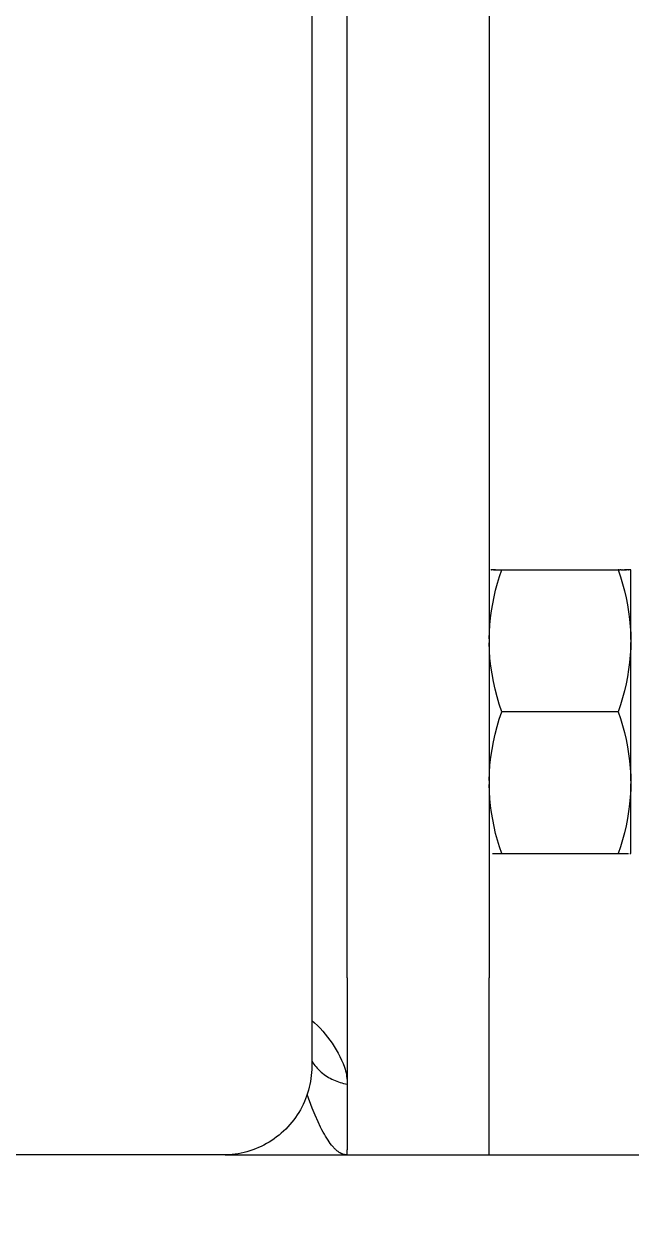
# Model space of a CAD drawing. Header units: millimetres. Extents: x -402 to 3954, y -41 to 3282.
# Drawn here: x 1672.4 to 1706.6, y 1248.8 to 1316.7 of the extents above; entities that cross this region are included whole.
import ezdxf

# ---------------------------------------------------------------- set-up
doc = ezdxf.new("R2010")
doc.units = ezdxf.units.MM
for name, color, linetype, lineweight in [('ZANO_O', 10, 'Continuous', 0), ('ZANO_R', 7, 'Continuous', 0), ('ZANO_W', 1, 'Continuous', 0)]:
    doc.layers.add(name, color=color, linetype=linetype, lineweight=lineweight)
doc.styles.add('Arial', font='arial.ttf')
doc.styles.get("Standard").update_dxf_attribs({"font": 'ARIALUNI.TTF'})
doc.dimstyles.new('pl i ang', dxfattribs={"dimtxt": 50, "dimasz": 50, "dimexe": 1.25, "dimexo": 0.625, "dimgap": 10, "dimtad": 1, "dimtoh": 1, "dimtxsty": 'Standard', "dimcen": 2.5, "dimclrd": 1, "dimclre": 1, "dimclrt": 1, "dimadec": 0, "dimazin": 0, "dimtfac": 1, "dimtmove": 0, "dimatfit": 3, "dimfxl": 1, "dimarcsym": 1})

# ---------------------------------------------------------------- blocks, each defined once
blk = doc.blocks.new('*D412')
at = {"layer": 'ZANO_W', "color": 1, "lineweight": -2}
for p, q in [((-143.368, 1252.905), (-143.368, 1074.436)), ((1744.617, 1252.393), (1744.617, 1074.436)), ((-103.368, 1084.436), (1704.617, 1084.436))]:
    blk.add_line(p, q, dxfattribs=at)
at = {"layer": 'ZANO_W', "color": 1}
for points in [[(-103.368, 1091.102), (-103.368, 1077.769), (-143.368, 1084.436)], [(1704.617, 1077.769), (1704.617, 1091.102), (1744.617, 1084.436)]]:
    blk.add_solid(points, dxfattribs=at)
at = {"layer": 'ZANO_W', "color": 1, "insert": (800.624, 1114.859), "char_height": 40, "attachment_point": 5, "style": 'Arial'}
blk.add_mtext('1888', dxfattribs=at)
blk = doc.blocks.new('*D426')
at = {"layer": 'ZANO_O', "color": 1, "lineweight": -2}
for p, q in [((-97.368, 1242.905), (-97.368, 1146.449)), ((1698.632, 1242.905), (1698.632, 1146.449)), ((-57.368, 1156.449), (1658.632, 1156.449))]:
    blk.add_line(p, q, dxfattribs=at)
at = {"layer": 'ZANO_O', "color": 1}
for points in [[(-57.368, 1163.116), (-57.368, 1149.782), (-97.368, 1156.449)], [(1658.632, 1149.782), (1658.632, 1163.116), (1698.632, 1156.449)]]:
    blk.add_solid(points, dxfattribs=at)
at = {"layer": 'ZANO_O', "color": 1, "insert": (800.632, 1186.872), "char_height": 40, "attachment_point": 5, "style": 'Arial'}
blk.add_mtext('1796', dxfattribs=at)

msp = doc.modelspace()

# ---------------------------------------------------------------- linework, layer by layer
at = {"layer": 'ZANO_R'}
for p, q in [((1690.632, 1262.905), (1690.632, 1702.905)), ((1698.632, 1702.905), (1698.632, 1262.905)), ((1688.632, 1697.905), (1688.632, 1257.905)), ((1698.639, 1285.905), (1698.632, 1285.905)), ((1698.65, 1285.905), (1698.644, 1285.905)), ((1698.667, 1285.905), (1698.659, 1285.905)), ((1698.774, 1285.905), (1698.741, 1285.905)), ((1698.774, 1285.905), (1698.781, 1285.905)), ((1698.823, 1285.905), (1698.781, 1285.905)), ((1698.823, 1285.905), (1698.826, 1285.905)), ((1698.866, 1285.905), (1698.826, 1285.905)), ((1698.866, 1285.905), (1698.875, 1285.905)), ((1698.913, 1285.905), (1698.875, 1285.905)), ((1698.913, 1285.905), (1698.93, 1285.905)), ((1698.961, 1285.905), (1698.93, 1285.905)), ((1698.961, 1285.905), (1698.989, 1285.905)), ((1699.008, 1285.905), (1698.989, 1285.905)), ((1699.008, 1285.905), (1699.346, 1285.905)), ((1699.106, 1285.149), (1699.22, 1285.529)), ((1699.22, 1285.529), (1699.346, 1285.905)), ((1699.346, 1285.905), (1705.917, 1285.905)), ((1705.957, 1285.905), (1705.917, 1285.905)), ((1705.917, 1285.905), (1706.047, 1285.518)), ((1705.957, 1285.905), (1706.014, 1285.905)), ((1706.072, 1285.905), (1706.014, 1285.905)), ((1706.047, 1285.518), (1706.164, 1285.127)), ((1706.072, 1285.905), (1706.111, 1285.905)), ((1706.143, 1285.905), (1706.111, 1285.905)), ((1706.143, 1285.905), (1706.207, 1285.905)), ((1706.211, 1285.905), (1706.207, 1285.905)), ((1706.211, 1285.905), (1706.255, 1285.905)), ((1706.275, 1285.905), (1706.255, 1285.905)), ((1706.275, 1285.905), (1706.302, 1285.905)), ((1706.334, 1285.905), (1706.302, 1285.905)), ((1706.334, 1285.905), (1706.35, 1285.905)), ((1706.388, 1285.905), (1706.35, 1285.905)), ((1706.388, 1285.905), (1706.397, 1285.905)), ((1706.437, 1285.905), (1706.397, 1285.905)), ((1706.437, 1285.905), (1706.443, 1285.905)), ((1706.482, 1285.905), (1706.443, 1285.905)), ((1706.482, 1285.905), (1706.489, 1285.905)), ((1706.52, 1285.905), (1706.489, 1285.905)), ((1706.555, 1285.905), (1706.534, 1285.905)), ((1706.581, 1285.905), (1706.576, 1285.905)), ((1706.603, 1285.905), (1706.596, 1285.905)), ((1706.619, 1285.905), (1706.613, 1285.905)), ((1706.632, 1285.905), (1706.622, 1285.905)), ((1706.632, 1281.979), (1706.632, 1285.905)), ((1698.914, 1284.379), (1699.004, 1284.766)), ((1699.004, 1284.766), (1699.106, 1285.149)), ((1706.164, 1285.127), (1706.268, 1284.733)), ((1706.268, 1284.733), (1706.359, 1284.335)), ((1698.771, 1283.599), (1698.836, 1283.99)), ((1698.836, 1283.99), (1698.914, 1284.379)), ((1706.359, 1284.335), (1706.438, 1283.934)), ((1698.717, 1283.206), (1698.771, 1283.599)), ((1706.438, 1283.934), (1706.503, 1283.532)), ((1706.503, 1283.532), (1706.555, 1283.127)), ((1698.648, 1282.415), (1698.676, 1282.811)), ((1698.676, 1282.811), (1698.717, 1283.206)), ((1706.555, 1283.127), (1706.594, 1282.72)), ((1706.594, 1282.72), (1706.619, 1282.313)), ((1698.632, 1282.019), (1698.648, 1282.415)), ((1706.619, 1282.313), (1706.632, 1281.905)), ((1698.651, 1281.347), (1698.632, 1281.787)), ((1698.685, 1280.908), (1698.651, 1281.347)), ((1706.619, 1281.497), (1706.594, 1281.09)), ((1706.632, 1281.905), (1706.619, 1281.497)), ((1706.632, 1274.001), (1706.632, 1281.809)), ((1698.734, 1280.47), (1698.685, 1280.908)), ((1706.555, 1280.684), (1706.503, 1280.279)), ((1706.594, 1281.09), (1706.555, 1280.684)), ((1698.799, 1280.035), (1698.734, 1280.47)), ((1698.878, 1279.602), (1698.799, 1280.035)), ((1706.503, 1280.279), (1706.438, 1279.876)), ((1698.973, 1279.172), (1698.878, 1279.602)), ((1706.359, 1279.476), (1706.268, 1279.078)), ((1706.438, 1279.876), (1706.359, 1279.476)), ((1699.083, 1278.745), (1698.973, 1279.172)), ((1699.207, 1278.323), (1699.083, 1278.745)), ((1706.164, 1278.683), (1706.047, 1278.292)), ((1706.268, 1279.078), (1706.164, 1278.683)), ((1699.346, 1277.905), (1699.207, 1278.323)), ((1699.207, 1277.487), (1699.346, 1277.905)), ((1705.917, 1277.905), (1699.346, 1277.905)), ((1706.047, 1278.292), (1705.917, 1277.905)), ((1705.917, 1277.905), (1706.047, 1277.518)), ((1699.083, 1277.065), (1699.207, 1277.487)), ((1706.047, 1277.518), (1706.164, 1277.127)), ((1698.878, 1276.209), (1698.973, 1276.639)), ((1698.973, 1276.639), (1699.083, 1277.065)), ((1706.164, 1277.127), (1706.268, 1276.733)), ((1706.268, 1276.733), (1706.359, 1276.335)), ((1698.799, 1275.776), (1698.878, 1276.209)), ((1706.359, 1276.335), (1706.438, 1275.934)), ((1706.438, 1275.934), (1706.503, 1275.532)), ((1698.685, 1274.902), (1698.734, 1275.34)), ((1698.734, 1275.34), (1698.799, 1275.776)), ((1706.503, 1275.532), (1706.555, 1275.127)), ((1698.651, 1274.463), (1698.685, 1274.902)), ((1706.555, 1275.127), (1706.594, 1274.72)), ((1706.594, 1274.72), (1706.619, 1274.313)), ((1698.632, 1274.023), (1698.651, 1274.463)), ((1706.619, 1274.313), (1706.632, 1273.905)), ((1706.632, 1273.905), (1706.619, 1273.497)), ((1706.632, 1269.905), (1706.632, 1273.832)), ((1698.648, 1273.395), (1698.632, 1273.792)), ((1698.676, 1273), (1698.648, 1273.395)), ((1706.619, 1273.497), (1706.594, 1273.09)), ((1698.717, 1272.605), (1698.676, 1273)), ((1698.77, 1272.212), (1698.717, 1272.605)), ((1706.555, 1272.684), (1706.503, 1272.279)), ((1706.594, 1273.09), (1706.555, 1272.684)), ((1698.836, 1271.82), (1698.77, 1272.212)), ((1698.914, 1271.431), (1698.836, 1271.82)), ((1706.438, 1271.876), (1706.359, 1271.476)), ((1706.503, 1272.279), (1706.438, 1271.876)), ((1699.004, 1271.045), (1698.914, 1271.431)), ((1706.359, 1271.476), (1706.268, 1271.078)), ((1699.106, 1270.661), (1699.004, 1271.045)), ((1699.22, 1270.281), (1699.106, 1270.661)), ((1706.164, 1270.683), (1706.047, 1270.292)), ((1706.268, 1271.078), (1706.164, 1270.683)), ((1698.632, 1269.905), (1698.642, 1269.905)), ((1698.644, 1269.905), (1698.65, 1269.905)), ((1698.666, 1269.905), (1698.667, 1269.905)), ((1698.82, 1269.905), (1698.823, 1269.905)), ((1698.823, 1269.905), (1698.826, 1269.905)), ((1698.826, 1269.905), (1698.872, 1269.905)), ((1698.872, 1269.905), (1698.875, 1269.905)), ((1698.875, 1269.905), (1698.927, 1269.905)), ((1698.927, 1269.905), (1698.93, 1269.905)), ((1698.93, 1269.905), (1698.986, 1269.905)), ((1698.986, 1269.905), (1698.989, 1269.905)), ((1698.989, 1269.905), (1699.05, 1269.905)), ((1699.05, 1269.905), (1699.346, 1269.905)), ((1699.346, 1269.905), (1699.22, 1270.281)), ((1699.346, 1269.905), (1705.917, 1269.905)), ((1706.047, 1270.292), (1705.917, 1269.905)), ((1705.917, 1269.905), (1706.211, 1269.905)), ((1706.211, 1269.905), (1706.443, 1269.905)), ((1706.443, 1269.905), (1706.482, 1269.905)), ((1706.482, 1269.905), (1706.489, 1269.905)), ((1706.576, 1269.905), (1706.603, 1269.905)), ((1706.605, 1269.905), (1706.619, 1269.905)), ((1706.62, 1269.905), (1706.632, 1269.905)), ((1690.632, 1262.905), (1690.632, 1253.186)), ((1698.632, 1252.905), (1698.632, 1262.905)), ((1688.632, 1260.497), (1688.794, 1260.353)), ((1688.794, 1260.353), (1688.952, 1260.203)), ((1688.952, 1260.203), (1689.105, 1260.049)), ((1689.105, 1260.049), (1689.252, 1259.889)), ((1689.252, 1259.889), (1689.394, 1259.724)), ((1689.394, 1259.724), (1689.531, 1259.555)), ((1689.531, 1259.555), (1689.662, 1259.381)), ((1689.662, 1259.381), (1689.787, 1259.203)), ((1689.787, 1259.203), (1689.905, 1259.021)), ((1689.905, 1259.021), (1690.018, 1258.835)), ((1688.632, 1258.191), (1688.689, 1258.107)), ((1690.018, 1258.835), (1690.125, 1258.646)), ((1690.125, 1258.646), (1690.225, 1258.453)), ((1690.225, 1258.453), (1690.318, 1258.256)), ((1690.318, 1258.256), (1690.405, 1258.057)), ((1688.62, 1257.564), (1688.605, 1257.394)), ((1688.629, 1257.735), (1688.62, 1257.564)), ((1688.632, 1257.905), (1688.629, 1257.735)), ((1688.689, 1258.107), (1688.75, 1258.025)), ((1688.75, 1258.025), (1688.813, 1257.945)), ((1688.813, 1257.945), (1688.879, 1257.867)), ((1688.879, 1257.867), (1688.948, 1257.792)), ((1688.948, 1257.792), (1689.019, 1257.719)), ((1689.019, 1257.719), (1689.093, 1257.649)), ((1689.093, 1257.649), (1689.169, 1257.581)), ((1689.169, 1257.581), (1689.248, 1257.516)), ((1689.248, 1257.516), (1689.328, 1257.453)), ((1690.405, 1258.057), (1690.486, 1257.855)), ((1690.486, 1257.855), (1690.516, 1257.752)), ((1690.516, 1257.752), (1690.543, 1257.648)), ((1690.543, 1257.648), (1690.566, 1257.543)), ((1690.566, 1257.543), (1690.586, 1257.438)), ((1688.527, 1256.888), (1688.489, 1256.721)), ((1688.559, 1257.056), (1688.527, 1256.888)), ((1688.585, 1257.224), (1688.559, 1257.056)), ((1688.605, 1257.394), (1688.585, 1257.224)), ((1689.328, 1257.453), (1689.411, 1257.394)), ((1689.411, 1257.394), (1689.496, 1257.337)), ((1689.496, 1257.337), (1689.583, 1257.284)), ((1689.583, 1257.284), (1689.671, 1257.233)), ((1689.671, 1257.233), (1689.761, 1257.185)), ((1689.761, 1257.185), (1689.853, 1257.141)), ((1689.853, 1257.141), (1689.947, 1257.1)), ((1689.947, 1257.1), (1690.041, 1257.062)), ((1690.041, 1257.062), (1690.137, 1257.027)), ((1690.137, 1257.027), (1690.234, 1256.996)), ((1690.234, 1256.996), (1690.332, 1256.968)), ((1690.332, 1256.968), (1690.431, 1256.944)), ((1690.431, 1256.944), (1690.531, 1256.923)), ((1690.531, 1256.923), (1690.632, 1256.905)), ((1690.586, 1257.438), (1690.602, 1257.332)), ((1690.602, 1257.332), (1690.615, 1257.225)), ((1690.615, 1257.225), (1690.624, 1257.118)), ((1690.624, 1257.118), (1690.63, 1257.011)), ((1688.343, 1256.231), (1688.283, 1256.071)), ((1688.397, 1256.393), (1688.343, 1256.231)), ((1688.664, 1255.537), (1688.371, 1256.312)), ((1688.446, 1256.556), (1688.397, 1256.393)), ((1688.489, 1256.721), (1688.446, 1256.556)), ((1688.071, 1255.605), (1687.99, 1255.455)), ((1688.147, 1255.758), (1688.071, 1255.605)), ((1688.218, 1255.913), (1688.147, 1255.758)), ((1688.283, 1256.071), (1688.218, 1255.913)), ((1688.822, 1255.154), (1688.664, 1255.537)), ((1687.616, 1254.884), (1687.51, 1254.75)), ((1687.716, 1255.022), (1687.616, 1254.884)), ((1687.812, 1255.163), (1687.716, 1255.022)), ((1687.904, 1255.307), (1687.812, 1255.163)), ((1687.99, 1255.455), (1687.904, 1255.307)), ((1688.989, 1254.775), (1688.822, 1255.154)), ((1686.918, 1254.137), (1686.787, 1254.027)), ((1687.044, 1254.251), (1686.918, 1254.137)), ((1687.167, 1254.37), (1687.044, 1254.251)), ((1687.286, 1254.492), (1687.167, 1254.37)), ((1687.4, 1254.619), (1687.286, 1254.492)), ((1687.51, 1254.75), (1687.4, 1254.619)), ((1689.13, 1254.478), (1688.989, 1254.775)), ((1689.205, 1254.331), (1689.13, 1254.478)), ((1689.281, 1254.186), (1689.205, 1254.331)), ((1689.345, 1254.071), (1689.281, 1254.186)), ((1685.932, 1253.466), (1685.779, 1253.39)), ((1686.082, 1253.547), (1685.932, 1253.466)), ((1686.229, 1253.633), (1686.082, 1253.547)), ((1686.374, 1253.724), (1686.229, 1253.633)), ((1686.515, 1253.82), (1686.374, 1253.724)), ((1686.653, 1253.921), (1686.515, 1253.82)), ((1686.787, 1254.027), (1686.653, 1253.921)), ((1689.411, 1253.957), (1689.345, 1254.071)), ((1689.48, 1253.844), (1689.411, 1253.957)), ((1689.552, 1253.734), (1689.48, 1253.844)), ((1689.615, 1253.641), (1689.552, 1253.734)), ((1689.681, 1253.55), (1689.615, 1253.641)), ((1689.75, 1253.461), (1689.681, 1253.55)), ((1689.785, 1253.418), (1689.75, 1253.461)), ((1683.632, 1252.905), (1609.632, 1252.905)), ((1683.802, 1252.908), (1683.632, 1252.905)), ((1683.742, 1252.905), (1690.632, 1252.905)), ((1683.973, 1252.917), (1683.802, 1252.908)), ((1684.143, 1252.931), (1683.973, 1252.917)), ((1684.312, 1252.952), (1684.143, 1252.931)), ((1684.481, 1252.978), (1684.312, 1252.952)), ((1684.649, 1253.01), (1684.481, 1252.978)), ((1684.815, 1253.047), (1684.649, 1253.01)), ((1684.98, 1253.091), (1684.815, 1253.047)), ((1685.144, 1253.139), (1684.98, 1253.091)), ((1685.306, 1253.194), (1685.144, 1253.139)), ((1685.466, 1253.254), (1685.306, 1253.194)), ((1685.624, 1253.319), (1685.466, 1253.254)), ((1685.779, 1253.39), (1685.624, 1253.319)), ((1689.822, 1253.375), (1689.785, 1253.418)), ((1689.853, 1253.34), (1689.822, 1253.375)), ((1689.885, 1253.305), (1689.853, 1253.34)), ((1689.917, 1253.271), (1689.885, 1253.305)), ((1689.95, 1253.238), (1689.917, 1253.271)), ((1689.984, 1253.206), (1689.95, 1253.238)), ((1690.019, 1253.175), (1689.984, 1253.206)), ((1690.055, 1253.145), (1690.019, 1253.175)), ((1690.091, 1253.115), (1690.055, 1253.145)), ((1690.123, 1253.092), (1690.091, 1253.115)), ((1690.155, 1253.069), (1690.123, 1253.092)), ((1690.187, 1253.047), (1690.155, 1253.069)), ((1690.221, 1253.027), (1690.187, 1253.047)), ((1690.238, 1253.017), (1690.221, 1253.027)), ((1690.255, 1253.008), (1690.238, 1253.017)), ((1690.272, 1252.998), (1690.255, 1253.008)), ((1690.29, 1252.99), (1690.272, 1252.998)), ((1690.307, 1252.981), (1690.29, 1252.99)), ((1690.325, 1252.973), (1690.307, 1252.981)), ((1690.343, 1252.965), (1690.325, 1252.973)), ((1690.361, 1252.958), (1690.343, 1252.965)), ((1690.378, 1252.952), (1690.361, 1252.958)), ((1690.394, 1252.946), (1690.378, 1252.952)), ((1690.41, 1252.941), (1690.394, 1252.946)), ((1690.427, 1252.936), (1690.41, 1252.941)), ((1690.444, 1252.931), (1690.427, 1252.936)), ((1690.46, 1252.926), (1690.444, 1252.931)), ((1690.477, 1252.923), (1690.46, 1252.926)), ((1690.494, 1252.919), (1690.477, 1252.923)), ((1690.511, 1252.916), (1690.494, 1252.919)), ((1690.528, 1252.913), (1690.511, 1252.916)), ((1690.545, 1252.911), (1690.528, 1252.913)), ((1690.562, 1252.909), (1690.545, 1252.911)), ((1690.58, 1252.907), (1690.562, 1252.909)), ((1690.597, 1252.906), (1690.58, 1252.907)), ((1690.614, 1252.905), (1690.597, 1252.906)), ((1690.632, 1252.905), (1690.614, 1252.905)), ((1690.632, 1252.905), (1690.632, 1253.186)), ((1690.632, 1252.905), (1698.632, 1252.905)), ((1698.632, 1252.905), (1734.632, 1252.905))]:
    msp.add_line(p, q, dxfattribs=at)

# ---------------------------------------------------------------- dimensions: what is measured, and where the dimension line sits
at = {"layer": 'ZANO_O'}
dim = msp.add_linear_dim(base=(1698.632, 1156.449), p1=(-97.368, 1252.905), p2=(1698.632, 1252.905), dimstyle='pl i ang', override={"dimtxt": 40, "dimasz": 40, "dimexe": 10, "dimexo": 10, "dimtoh": 0, "dimdec": 0, "dimtxsty": 'Arial', "dimtdec": 0, "dimtmove": 1}, dxfattribs=at)
dim.commit()
dim.dimension.update_dxf_attribs({"geometry": '*D426', "text_midpoint": (800.632, 1186.872)})
at = {"layer": 'ZANO_W'}
dim = msp.add_linear_dim(base=(1744.617, 1084.436), p1=(-143.368, 1262.905), p2=(1744.617, 1262.393), dimstyle='pl i ang', override={"dimtxt": 40, "dimasz": 40, "dimexe": 10, "dimexo": 10, "dimtoh": 0, "dimdec": 0, "dimtxsty": 'Arial', "dimtdec": 0, "dimtmove": 1}, dxfattribs=at)
dim.commit()
dim.dimension.update_dxf_attribs({"geometry": '*D412', "text_midpoint": (800.624, 1114.859)})

doc.saveas('drawing.dxf')
